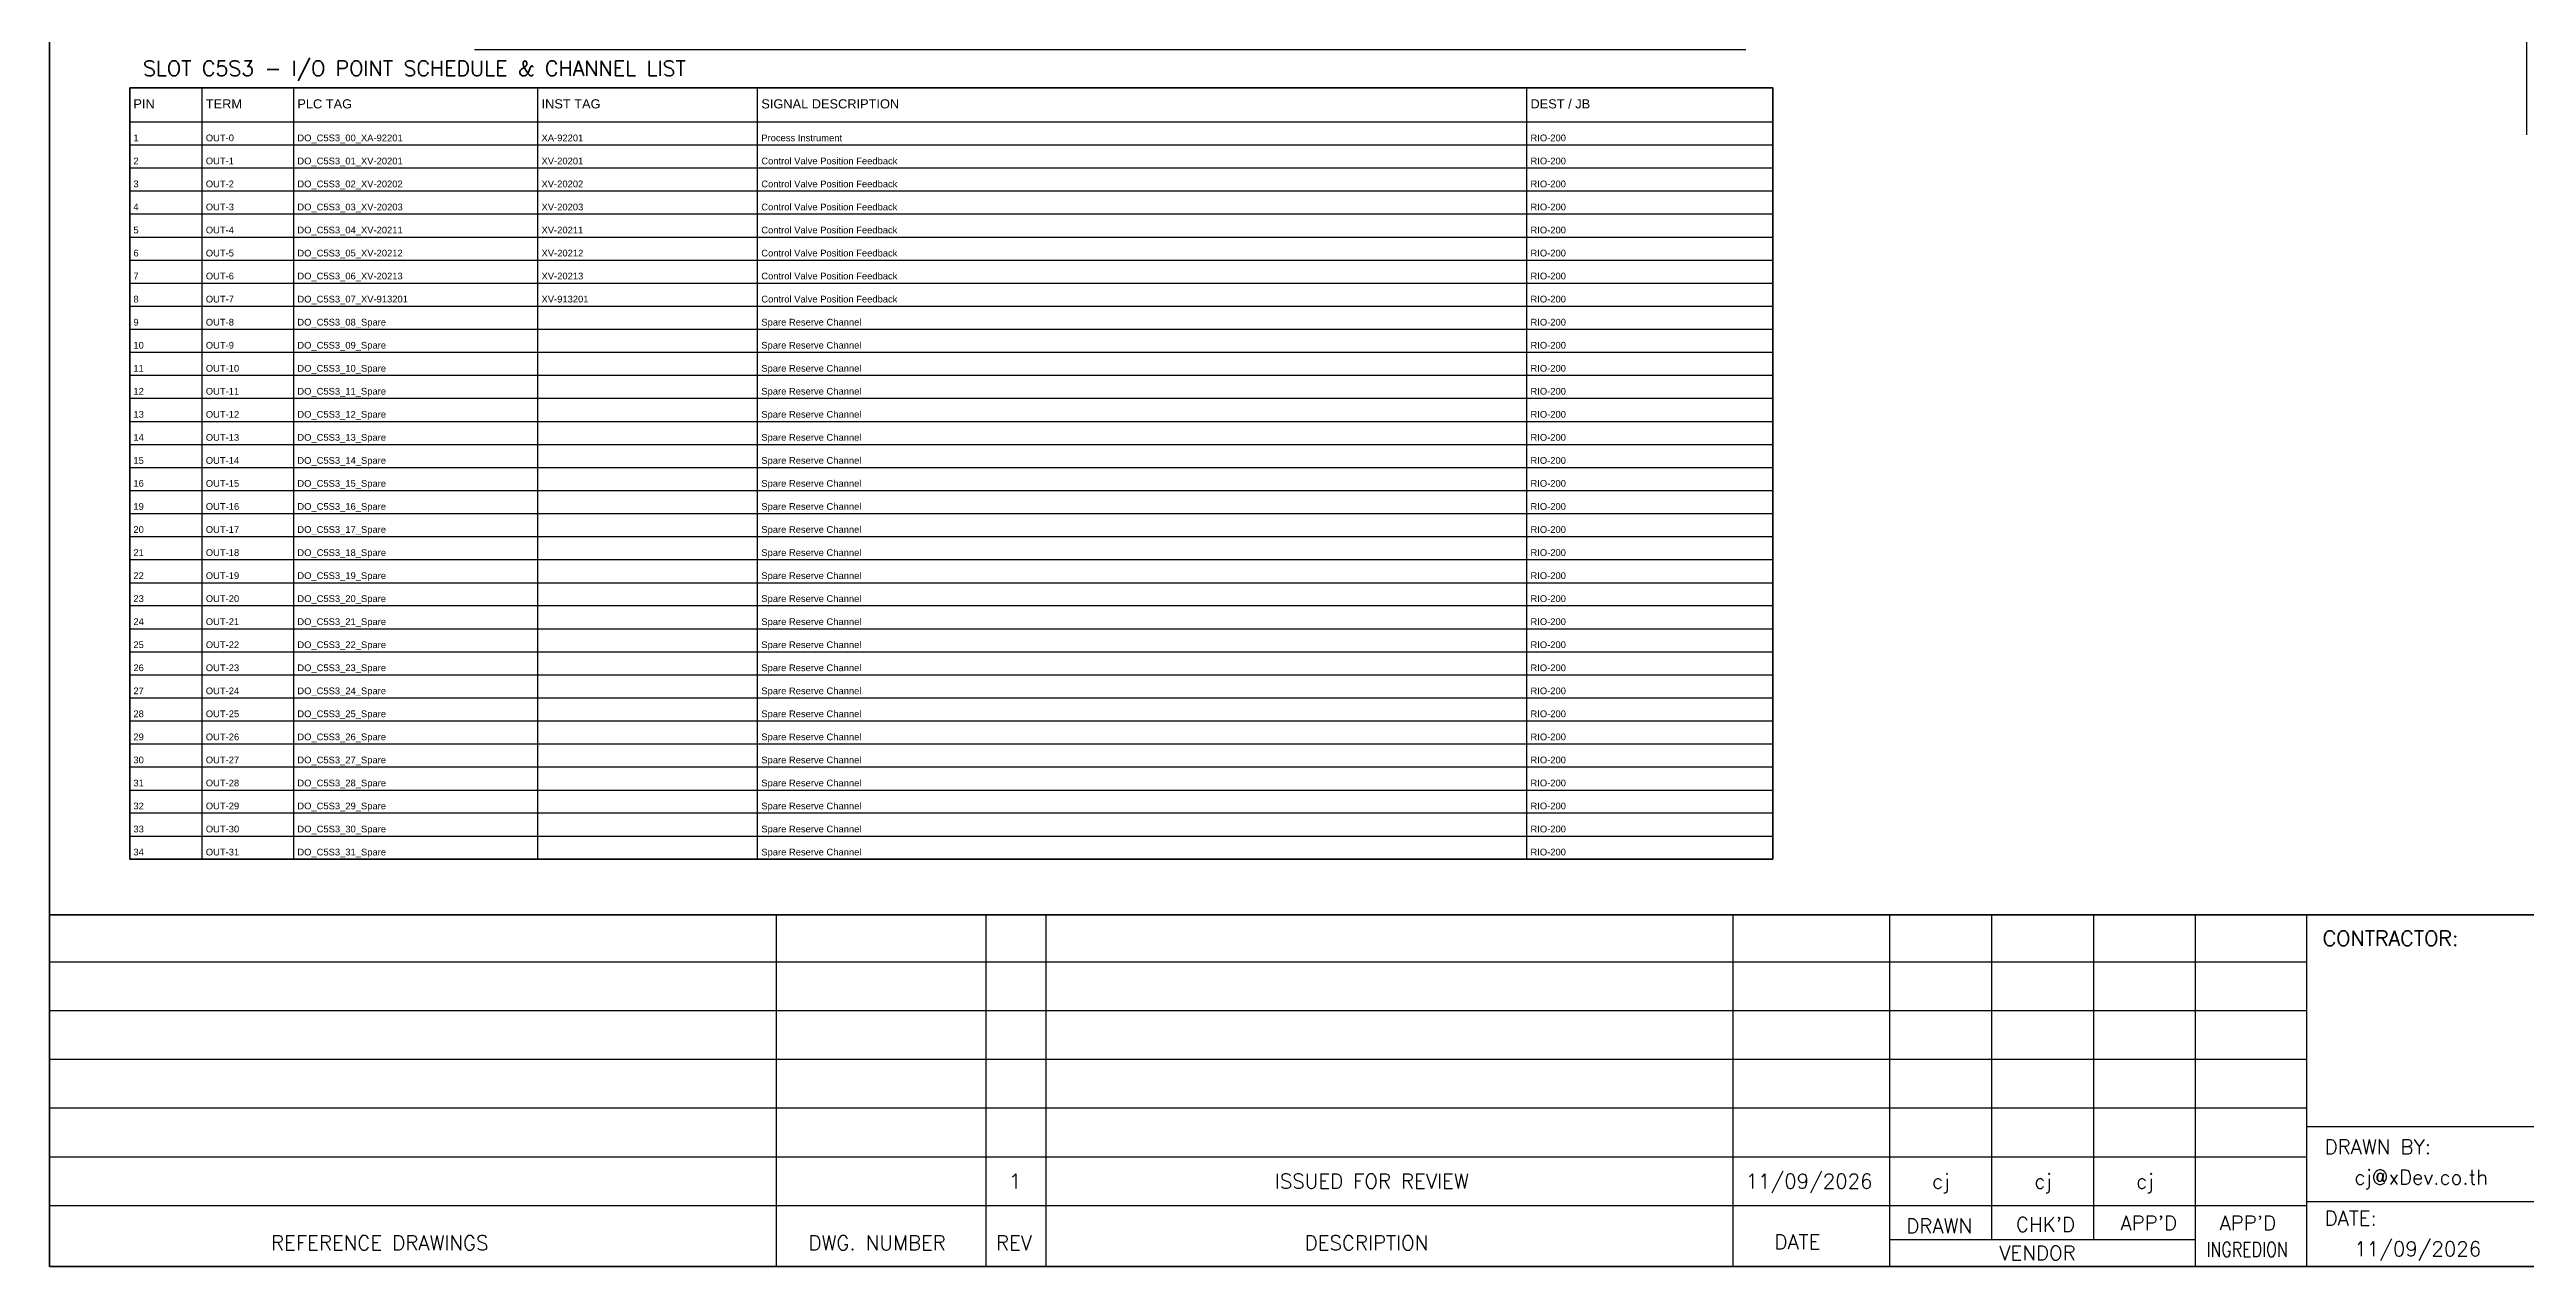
# Model space of a CAD drawing. Header units: millimetres. Extents: x 0 to 54213, y 0 to 2820.
# Drawn here: x 12580 to 14609, y 0 to 997 of the extents above; entities that cross this region are included whole.
import ezdxf
from ezdxf.enums import TextEntityAlignment as Align

# ---------------------------------------------------------------- set-up
doc = ezdxf.new("R2010")
doc.units = ezdxf.units.MM
for name, color, linetype in [('GT_1', 9, 'Continuous'), ('HELPPOINT', 7, 'Continuous'), ('MEMBER', 7, 'Continuous')]:
    doc.layers.add(name, color=color, linetype=linetype)
doc.layers.add('IE-WIRE', color=7, linetype='Continuous', lineweight=25)
doc.styles.add('ROMANS', font='romans.shx', dxfattribs={"width": 0.85, "height": 25})
doc.styles.get("Standard").update_dxf_attribs({"font": 'arial.ttf'})

msp = doc.modelspace()

# ---------------------------------------------------------------- linework, layer by layer
at = {"color": 7}
for p, q in [((12704.9, 333.8), (12704.9, 965.9)), ((12779.9, 333.8), (12779.9, 965.9)), ((12979.9, 333.8), (12979.9, 965.9)), ((13159.9, 333.8), (13159.9, 965.9)), ((13789.9, 333.8), (13789.9, 965.9)), ((12645.6, 937.9), (13991.4, 937.9))]:
    msp.add_line(p, q, dxfattribs=at)
at = {"color": 8}
for p, q in [((12645.6, 919), (13991.4, 919)), ((12645.6, 900.1), (13991.4, 900.1)), ((12645.6, 881.3), (13991.4, 881.3)), ((12645.6, 862.4), (13991.4, 862.4)), ((12645.6, 843.5), (13991.4, 843.5)), ((12645.6, 824.6), (13991.4, 824.6)), ((12645.6, 805.8), (13991.4, 805.8)), ((12645.6, 786.9), (13991.4, 786.9)), ((12645.6, 768), (13991.4, 768)), ((12645.6, 749.1), (13991.4, 749.1)), ((12645.6, 730.2), (13991.4, 730.2)), ((12645.6, 711.4), (13991.4, 711.4)), ((12645.6, 692.5), (13991.4, 692.5)), ((12645.6, 673.6), (13991.4, 673.6)), ((12645.6, 654.7), (13991.4, 654.7)), ((12645.6, 635.9), (13991.4, 635.9)), ((12645.6, 617), (13991.4, 617)), ((12645.6, 598.1), (13991.4, 598.1)), ((12645.6, 579.2), (13991.4, 579.2)), ((12645.6, 560.3), (13991.4, 560.3)), ((12645.6, 541.5), (13991.4, 541.5)), ((12645.6, 522.6), (13991.4, 522.6)), ((12645.6, 503.7), (13991.4, 503.7)), ((12645.6, 484.8), (13991.4, 484.8)), ((12645.6, 465.9), (13991.4, 465.9)), ((12645.6, 447.1), (13991.4, 447.1)), ((12645.6, 428.2), (13991.4, 428.2)), ((12645.6, 409.3), (13991.4, 409.3)), ((12645.6, 390.4), (13991.4, 390.4)), ((12645.6, 371.6), (13991.4, 371.6)), ((12645.6, 352.7), (13991.4, 352.7))]:
    msp.add_line(p, q, dxfattribs=at)
msp.add_lwpolyline([(12645.6, 965.9), (13991.4, 965.9), (13991.4, 333.8), (12645.6, 333.8)], close=True)
at = {"color": 7}
msp.add_lwpolyline([(12645.6, 333.8), (13991.4, 333.8), (13991.4, 965.9), (12645.6, 965.9), (12645.6, 333.8)], dxfattribs=at)
at = {"layer": 'GT_1', "color": 4}
for p, q in [((13175.3, 0), (13175.3, 288.2)), ((13347.2, 0), (13347.2, 288.2)), ((13396.3, 0), (13396.3, 288.2)), ((13959, 0), (13959, 288.2)), ((14087.3, 0), (14087.3, 288.2)), ((14170.9, 21.8), (14170.9, 288.2)), ((14254.4, 21.8), (14254.4, 288.2)), ((14337.7, 0), (14337.7, 288.2)), ((14428.7, 0), (14428.7, 288.2)), ((14428.7, 249.3), (12579.9, 249.3)), ((14428.7, 209.5), (12579.9, 209.5)), ((14428.7, 169.6), (12579.9, 169.6)), ((14428.7, 129.7), (12579.9, 129.7)), ((15215.7, 114.3), (14428.7, 114.3)), ((14428.7, 89.7), (12579.9, 89.7)), ((14428.6, 49.8), (12579.9, 49.8)), ((15215.7, 52.9), (14428.7, 52.9)), ((14337.7, 21.8), (14087.3, 21.8))]:
    msp.add_line(p, q, dxfattribs=at)
at = {"layer": 'HELPPOINT', "color": 4, "lineweight": 35}
for p, q in [((12579.9, 0), (12579.9, 2704.2)), ((12579.9, 0), (12579.9, 2704.2)), ((16473.2, 0), (12579.9, 0)), ((16473.2, 0), (12579.9, 0))]:
    msp.add_line(p, q, dxfattribs=at)
at = {"layer": 'IE-WIRE', "color": 4, "ltscale": 25.4}
msp.add_line((14608.7, 2406.8), (14608.7, 927.2), dxfattribs=at)
at = {"layer": 'IE-WIRE', "color": 4}
msp.add_line((12928, 997.2), (13969.3, 997.2), dxfattribs=at)
at = {"layer": 'MEMBER', "color": 4, "lineweight": 35}
msp.add_line((12579.9, 288.2), (16473.2, 288.2), dxfattribs=at)
msp.add_line((12579.9, 288.2), (16473.2, 288.2), dxfattribs=at)

# ---------------------------------------------------------------- texts
at = {"color": 3}
for s, p in [('PIN', (12648.6, 948.9)), ('TERM', (12707.9, 948.9)), ('PLC TAG', (12782.9, 948.9)), ('INST TAG', (12982.9, 948.9)), ('SIGNAL DESCRIPTION', (13162.9, 948.9)), ('DEST / JB', (13792.9, 948.9))]:
    msp.add_text(s, height=7.5, dxfattribs=at).set_placement(p)
at = {"color": 7}
for s, p in [('1', (12648.6, 922)), ('OUT-0', (12707.9, 922)), ('DO_C5S3_00_XA-92201', (12782.9, 922)), ('XA-92201', (12982.9, 922)), ('Process Instrument', (13162.9, 922)), ('RIO-200', (13792.9, 922)), ('2', (12648.6, 903.1)), ('OUT-1', (12707.9, 903.1)), ('DO_C5S3_01_XV-20201', (12782.9, 903.1)), ('XV-20201', (12982.9, 903.1)), ('Control Valve Position Feedback', (13162.9, 903.1)), ('RIO-200', (13792.9, 903.1)), ('3', (12648.6, 884.3)), ('OUT-2', (12707.9, 884.3)), ('DO_C5S3_02_XV-20202', (12782.9, 884.3)), ('XV-20202', (12982.9, 884.3)), ('Control Valve Position Feedback', (13162.9, 884.3)), ('RIO-200', (13792.9, 884.3)), ('4', (12648.6, 865.4)), ('OUT-3', (12707.9, 865.4)), ('OUT-4', (12707.9, 846.5)), ('DO_C5S3_03_XV-20203', (12782.9, 865.4)), ('DO_C5S3_04_XV-20211', (12782.9, 846.5)), ('XV-20203', (12982.9, 865.4)), ('XV-20211', (12982.9, 846.5)), ('Control Valve Position Feedback', (13162.9, 865.4)), ('Control Valve Position Feedback', (13162.9, 846.5)), ('RIO-200', (13792.9, 865.4)), ('RIO-200', (13792.9, 846.5)), ('5', (12648.6, 846.5)), ('6', (12648.6, 827.6)), ('OUT-5', (12707.9, 827.6)), ('DO_C5S3_05_XV-20212', (12782.9, 827.6)), ('XV-20212', (12982.9, 827.6)), ('Control Valve Position Feedback', (13162.9, 827.6)), ('RIO-200', (13792.9, 827.6)), ('7', (12648.6, 808.8)), ('OUT-6', (12707.9, 808.8)), ('DO_C5S3_06_XV-20213', (12782.9, 808.8)), ('XV-20213', (12982.9, 808.8)), ('Control Valve Position Feedback', (13162.9, 808.8)), ('RIO-200', (13792.9, 808.8)), ('8', (12648.6, 789.9)), ('OUT-7', (12707.9, 789.9)), ('DO_C5S3_07_XV-913201', (12782.9, 789.9)), ('XV-913201', (12982.9, 789.9)), ('Control Valve Position Feedback', (13162.9, 789.9)), ('RIO-200', (13792.9, 789.9)), ('9', (12648.6, 771)), ('OUT-8', (12707.9, 771)), ('DO_C5S3_08_Spare', (12782.9, 771)), ('Spare Reserve Channel', (13162.9, 771)), ('RIO-200', (13792.9, 771)), ('10', (12648.6, 752.1)), ('OUT-9', (12707.9, 752.1)), ('DO_C5S3_09_Spare', (12782.9, 752.1)), ('Spare Reserve Channel', (13162.9, 752.1)), ('RIO-200', (13792.9, 752.1)), ('11', (12648.6, 733.2)), ('OUT-10', (12707.9, 733.2)), ('DO_C5S3_10_Spare', (12782.9, 733.2)), ('Spare Reserve Channel', (13162.9, 733.2)), ('RIO-200', (13792.9, 733.2)), ('12', (12648.6, 714.4)), ('OUT-11', (12707.9, 714.4)), ('DO_C5S3_11_Spare', (12782.9, 714.4)), ('Spare Reserve Channel', (13162.9, 714.4)), ('RIO-200', (13792.9, 714.4)), ('13', (12648.6, 695.5)), ('OUT-12', (12707.9, 695.5)), ('DO_C5S3_12_Spare', (12782.9, 695.5)), ('Spare Reserve Channel', (13162.9, 695.5)), ('RIO-200', (13792.9, 695.5)), ('14', (12648.6, 676.6)), ('OUT-13', (12707.9, 676.6)), ('DO_C5S3_13_Spare', (12782.9, 676.6)), ('Spare Reserve Channel', (13162.9, 676.6)), ('RIO-200', (13792.9, 676.6)), ('15', (12648.6, 657.7)), ('OUT-14', (12707.9, 657.7)), ('DO_C5S3_14_Spare', (12782.9, 657.7)), ('Spare Reserve Channel', (13162.9, 657.7)), ('RIO-200', (13792.9, 657.7)), ('16', (12648.6, 638.9)), ('OUT-15', (12707.9, 638.9)), ('DO_C5S3_15_Spare', (12782.9, 638.9)), ('Spare Reserve Channel', (13162.9, 638.9)), ('RIO-200', (13792.9, 638.9)), ('19', (12648.6, 620)), ('OUT-16', (12707.9, 620)), ('DO_C5S3_16_Spare', (12782.9, 620)), ('Spare Reserve Channel', (13162.9, 620)), ('RIO-200', (13792.9, 620)), ('20', (12648.6, 601.1)), ('OUT-17', (12707.9, 601.1)), ('DO_C5S3_17_Spare', (12782.9, 601.1)), ('Spare Reserve Channel', (13162.9, 601.1)), ('RIO-200', (13792.9, 601.1)), ('21', (12648.6, 582.2)), ('22', (12648.6, 563.3)), ('OUT-18', (12707.9, 582.2)), ('OUT-19', (12707.9, 563.3)), ('DO_C5S3_18_Spare', (12782.9, 582.2)), ('DO_C5S3_19_Spare', (12782.9, 563.3)), ('Spare Reserve Channel', (13162.9, 582.2)), ('Spare Reserve Channel', (13162.9, 563.3)), ('RIO-200', (13792.9, 582.2)), ('RIO-200', (13792.9, 563.3)), ('23', (12648.6, 544.5)), ('OUT-20', (12707.9, 544.5)), ('DO_C5S3_20_Spare', (12782.9, 544.5)), ('Spare Reserve Channel', (13162.9, 544.5)), ('RIO-200', (13792.9, 544.5)), ('24', (12648.6, 525.6)), ('OUT-21', (12707.9, 525.6)), ('DO_C5S3_21_Spare', (12782.9, 525.6)), ('Spare Reserve Channel', (13162.9, 525.6)), ('RIO-200', (13792.9, 525.6)), ('25', (12648.6, 506.7)), ('OUT-22', (12707.9, 506.7)), ('DO_C5S3_22_Spare', (12782.9, 506.7)), ('Spare Reserve Channel', (13162.9, 506.7)), ('RIO-200', (13792.9, 506.7)), ('26', (12648.6, 487.8)), ('OUT-23', (12707.9, 487.8)), ('DO_C5S3_23_Spare', (12782.9, 487.8)), ('Spare Reserve Channel', (13162.9, 487.8)), ('RIO-200', (13792.9, 487.8)), ('27', (12648.6, 468.9)), ('OUT-24', (12707.9, 468.9)), ('DO_C5S3_24_Spare', (12782.9, 468.9)), ('Spare Reserve Channel', (13162.9, 468.9)), ('RIO-200', (13792.9, 468.9)), ('28', (12648.6, 450.1)), ('OUT-25', (12707.9, 450.1)), ('DO_C5S3_25_Spare', (12782.9, 450.1)), ('Spare Reserve Channel', (13162.9, 450.1)), ('RIO-200', (13792.9, 450.1)), ('29', (12648.6, 431.2)), ('OUT-26', (12707.9, 431.2)), ('DO_C5S3_26_Spare', (12782.9, 431.2)), ('Spare Reserve Channel', (13162.9, 431.2)), ('RIO-200', (13792.9, 431.2)), ('30', (12648.6, 412.3)), ('OUT-27', (12707.9, 412.3)), ('DO_C5S3_27_Spare', (12782.9, 412.3)), ('Spare Reserve Channel', (13162.9, 412.3)), ('RIO-200', (13792.9, 412.3)), ('31', (12648.6, 393.4)), ('OUT-28', (12707.9, 393.4)), ('DO_C5S3_28_Spare', (12782.9, 393.4)), ('Spare Reserve Channel', (13162.9, 393.4)), ('RIO-200', (13792.9, 393.4)), ('32', (12648.6, 374.6)), ('OUT-29', (12707.9, 374.6)), ('DO_C5S3_29_Spare', (12782.9, 374.6)), ('Spare Reserve Channel', (13162.9, 374.6)), ('RIO-200', (13792.9, 374.6)), ('33', (12648.6, 355.7)), ('OUT-30', (12707.9, 355.7)), ('DO_C5S3_30_Spare', (12782.9, 355.7)), ('Spare Reserve Channel', (13162.9, 355.7)), ('RIO-200', (13792.9, 355.7)), ('34', (12648.6, 336.8)), ('OUT-31', (12707.9, 336.8)), ('DO_C5S3_31_Spare', (12782.9, 336.8)), ('Spare Reserve Channel', (13162.9, 336.8)), ('RIO-200', (13792.9, 336.8))]:
    msp.add_text(s, height=5.5, dxfattribs=at).set_placement(p)
at = {"layer": 'MEMBER', "color": 4, "ltscale": 0.8, "style": 'ROMANS'}
for s, height, p in [('SLOT C5S3 - I/O POINT SCHEDULE & CHANNEL LIST', 12.35, (12656.5, 975.6)), ('CONTRACTOR:', 12.35, (14441.8, 262.7)), ('DRAWN BY:', 11.88, (14443.3, 92.1)), ('cj@xDev.co.th', 11.875, (14467.7, 67.2)), ("APP'D", 11.88, (14276.1, 29.7)), ("APP'D", 11.88, (14357.3, 29.7)), ('DATE:', 11.88, (14443.3, 33.6)), ('REFERENCE DRAWINGS', 11.875, (12761.3, 13.4)), ('DWG. NUMBER', 11.875, (13201.5, 13.4)), ('REV', 11.88, (13355, 13.4)), ('DESCRIPTION', 11.875, (13607.9, 13.4)), ('DATE', 11.88, (13992.7, 14.2)), ('DRAWN', 11.88, (14100.7, 27.3)), ("CHK'D", 11.88, (14190.5, 28.5)), ('11/09/2026', 11.88, (14467.7, 8.5)), ('VENDOR', 11.88, (14176.8, 5.1))]:
    msp.add_text(s, height=height, dxfattribs=at).set_placement(p)
for s, height, p in [('1', 11.9, (13370.8, 69.9)), ('ISSUED FOR REVIEW', 11.875, (13662.9, 69.9)), ('11/09/2026', 11.88, (14021.1, 69.9)), ('cj', 11.88, (14129, 69.9)), ('cj', 11.88, (14212.6, 69.9)), ('cj', 11.88, (14296.1, 69.9))]:
    msp.add_text(s, height=height, dxfattribs=at).set_placement(p, align=Align.MIDDLE_CENTER)
at = {"layer": 'MEMBER', "color": 4, "ltscale": 0.8, "style": 'ROMANS', "width": 0.8}
msp.add_text('INGREDION', height=11.88, dxfattribs=at).set_placement((14346.5, 8))

doc.saveas('drawing.dxf')
